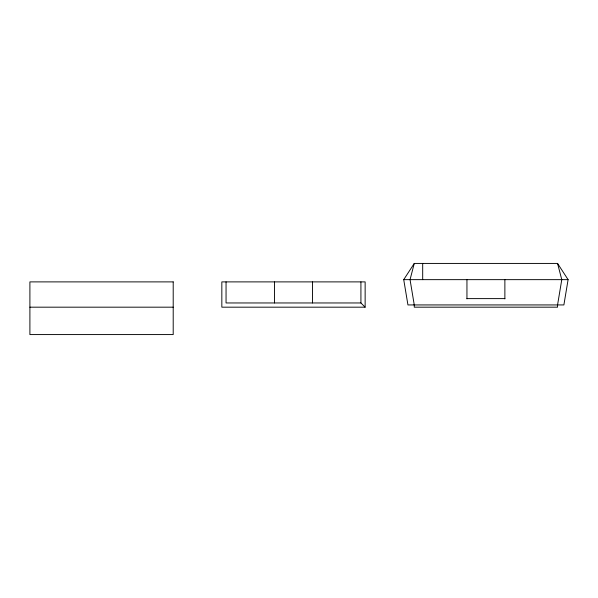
<?xml version="1.0" encoding="UTF-8"?>
<svg xmlns="http://www.w3.org/2000/svg" width="598" height="598" viewBox="0 0 598 598"><rect width="100%" height="100%" fill="white"/><g stroke="black" fill="none" stroke-linecap="round" stroke-linejoin="round"><path stroke-width="0.9" d="M557.56 304.935L561.776 279.647L557.56 263.426L414.265 263.426L403.725 279.647L407.941 304.935L563.884 304.935L568.1 279.647L557.56 263.426M414.265 263.426L410.049 279.647L414.265 304.935M403.725 279.647L568.1 279.647M466.948 298.611L504.876 298.611M365.139 307.178L221.836 307.178L221.836 281.89L365.139 281.89L365.139 307.178L360.923 302.962L226.051 302.962L226.051 281.89M29.9 307.178L173.203 307.178M557.56 304.464L557.56 307.178L414.265 307.178L414.265 304.464M504.876 279.647L504.876 298.888M466.948 279.647L466.948 298.888M422.689 263.426L422.689 279.647M360.923 281.89L360.923 302.962M312.455 281.89L312.455 302.962M274.519 281.89L274.519 302.962M173.203 281.89L29.9 281.89L29.9 334.574L173.203 334.574L173.203 281.89"/></g></svg>
